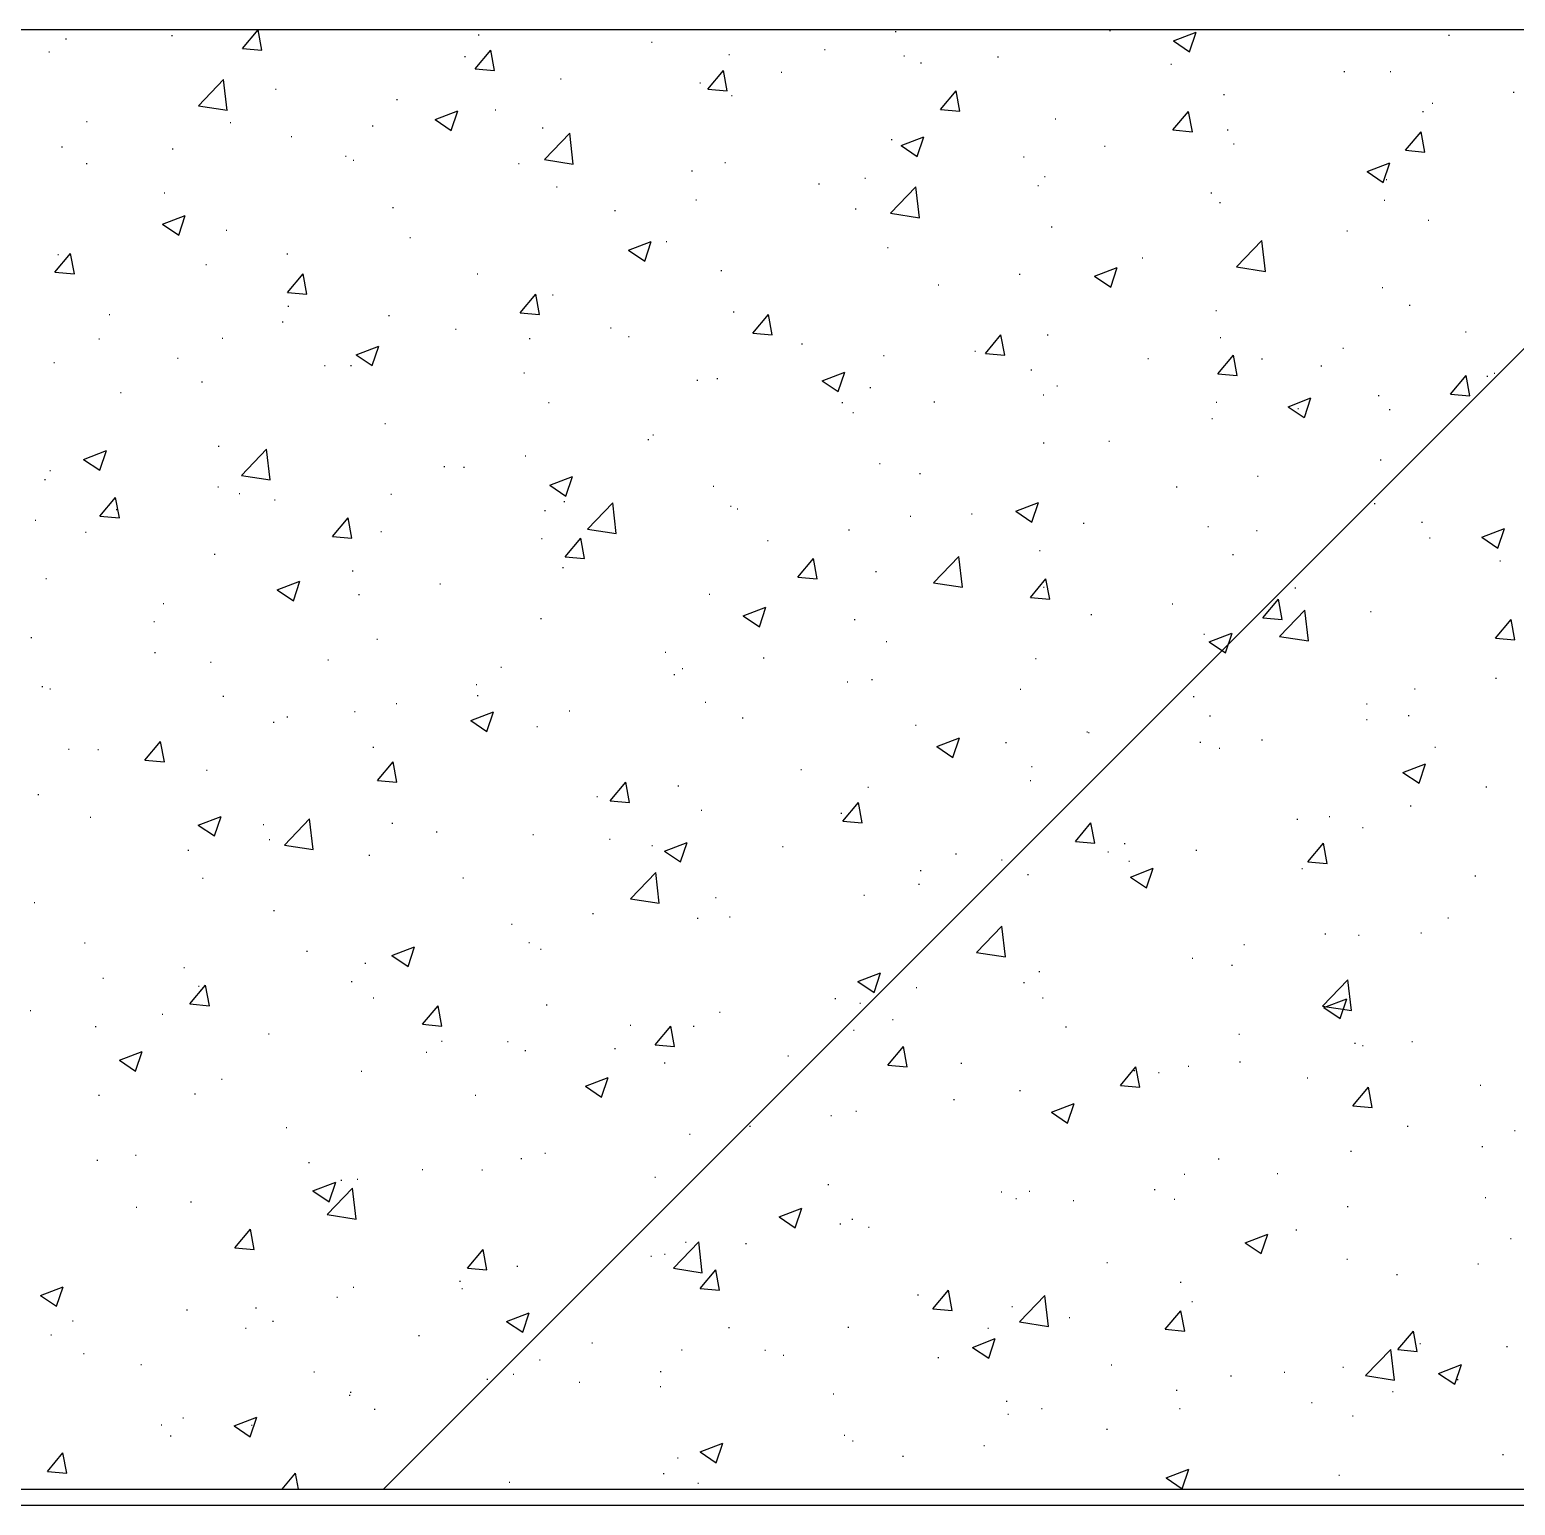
# Model space of a CAD drawing. Header units: centimetres. Extents: x -13594 to 4017, y -3206 to 1780.
# Drawn here: x -7251.9 to -7170.4, y 839.5 to 920.5 of the extents above; entities that cross this region are included whole.
import ezdxf

# ---------------------------------------------------------------- set-up
doc = ezdxf.new("R2010")
doc.units = ezdxf.units.CM

msp = doc.modelspace()

# ---------------------------------------------------------------- linework, layer by layer
at = {"color": 7, "linetype": 'Continuous', "lineweight": 25}
for p, q in [((-7112.595, 920.451), (-7317.239, 920.451)), ((-7335.034, 840.373), (-7142.784, 840.373)), ((-7601.961, 839.483), (-7157.083, 839.483))]:
    msp.add_line(p, q, dxfattribs=at)
at = {"color": 0, "linetype": 'Continuous'}
for p, q in [((-7240.237, 919.416), (-7239.38, 920.438)), ((-7239.174, 919.323), (-7239.379, 920.438)), ((-7192.656, 920.409), (-7192.612, 920.409)), ((-7249.951, 919.956), (-7249.906, 919.956)), ((-7244.135, 920.127), (-7244.09, 920.127)), ((-7227.302, 920.165), (-7227.257, 920.165)), ((-7217.802, 919.764), (-7217.758, 919.764)), ((-7204.42, 920.346), (-7204.376, 920.346)), ((-7189.151, 919.833), (-7187.905, 920.312)), ((-7189.151, 919.833), (-7188.266, 919.236)), ((-7188.266, 919.236), (-7187.905, 920.312)), ((-7174.057, 920.148), (-7174.013, 920.148)), ((-7250.874, 919.24), (-7250.83, 919.24)), ((-7240.237, 919.416), (-7239.174, 919.323)), ((-7228.054, 918.972), (-7228.009, 918.972)), ((-7227.474, 918.299), (-7226.616, 919.322)), ((-7226.41, 918.206), (-7226.616, 919.322)), ((-7213.557, 919.093), (-7213.512, 919.093)), ((-7208.303, 919.363), (-7208.259, 919.363)), ((-7203.95, 919.015), (-7203.906, 919.015)), ((-7198.804, 918.961), (-7198.759, 918.961)), ((-7227.474, 918.299), (-7226.41, 918.206)), ((-7214.71, 917.183), (-7213.852, 918.205)), ((-7213.646, 917.09), (-7213.852, 918.205)), ((-7210.69, 918.128), (-7210.645, 918.128)), ((-7203.034, 918.628), (-7202.99, 918.628)), ((-7189.304, 918.56), (-7189.26, 918.56)), ((-7179.805, 918.159), (-7179.76, 918.159)), ((-7177.269, 918.149), (-7177.224, 918.149)), ((-7242.664, 916.272), (-7241.278, 917.717)), ((-7241.081, 916.026), (-7241.278, 917.717)), ((-7238.432, 917.191), (-7238.387, 917.191)), ((-7222.799, 917.759), (-7222.755, 917.759)), ((-7215.145, 917.541), (-7215.1, 917.541)), ((-7214.71, 917.183), (-7213.646, 917.09)), ((-7231.788, 916.62), (-7231.743, 916.62)), ((-7213.412, 916.846), (-7213.368, 916.846)), ((-7201.946, 916.066), (-7201.088, 917.088)), ((-7200.883, 915.973), (-7201.088, 917.088)), ((-7186.406, 916.896), (-7186.361, 916.896)), ((-7174.96, 916.429), (-7174.916, 916.429)), ((-7170.505, 917.016), (-7170.461, 917.016)), ((-7242.664, 916.272), (-7241.081, 916.027)), ((-7229.677, 915.519), (-7228.431, 915.997)), ((-7229.677, 915.519), (-7228.791, 914.922)), ((-7228.791, 914.922), (-7228.431, 915.997)), ((-7226.383, 916.062), (-7226.339, 916.062)), ((-7201.946, 916.066), (-7200.883, 915.973)), ((-7195.648, 915.561), (-7195.604, 915.561)), ((-7189.183, 914.949), (-7188.325, 915.972)), ((-7188.119, 914.856), (-7188.325, 915.972)), ((-7175.482, 915.963), (-7175.438, 915.963)), ((-7248.81, 915.41), (-7248.765, 915.41)), ((-7240.924, 915.367), (-7240.88, 915.367)), ((-7233.123, 915.175), (-7233.078, 915.175)), ((-7223.79, 915.065), (-7223.745, 915.065)), ((-7223.672, 913.327), (-7222.286, 914.771)), ((-7222.089, 913.081), (-7222.286, 914.771)), ((-7189.183, 914.949), (-7188.119, 914.856)), ((-7186.199, 914.95), (-7186.154, 914.95)), ((-7176.419, 913.833), (-7175.561, 914.855)), ((-7175.355, 913.739), (-7175.561, 914.855)), ((-7250.167, 914.033), (-7250.123, 914.033)), ((-7244.094, 913.912), (-7244.049, 913.912)), ((-7237.578, 914.588), (-7237.533, 914.588)), ((-7204.637, 914.422), (-7204.592, 914.422)), ((-7204.103, 914.094), (-7202.857, 914.572)), ((-7204.103, 914.094), (-7203.218, 913.497)), ((-7203.217, 913.497), (-7202.857, 914.572)), ((-7192.938, 914.063), (-7192.894, 914.063)), ((-7185.86, 914.182), (-7185.816, 914.182)), ((-7248.816, 913.108), (-7248.772, 913.108)), ((-7234.594, 913.51), (-7234.55, 913.51)), ((-7234.168, 913.284), (-7234.123, 913.284)), ((-7225.095, 913.109), (-7225.05, 913.109)), ((-7223.672, 913.327), (-7222.089, 913.081)), ((-7213.773, 913.169), (-7213.729, 913.169)), ((-7197.393, 913.476), (-7197.349, 913.476)), ((-7178.529, 912.669), (-7177.283, 913.147)), ((-7177.644, 912.072), (-7177.283, 913.147)), ((-7176.419, 913.833), (-7175.355, 913.74)), ((-7215.595, 912.708), (-7215.551, 912.708)), ((-7206.096, 912.306), (-7206.052, 912.306)), ((-7196.238, 912.4), (-7196.194, 912.4)), ((-7178.529, 912.669), (-7177.644, 912.072)), ((-7177.485, 912.225), (-7177.441, 912.225)), ((-7244.546, 911.502), (-7244.501, 911.502)), ((-7223.016, 911.835), (-7222.971, 911.835)), ((-7208.632, 911.997), (-7208.587, 911.997)), ((-7204.68, 910.381), (-7203.294, 911.826)), ((-7203.098, 910.136), (-7203.294, 911.826)), ((-7196.597, 911.905), (-7196.552, 911.905)), ((-7187.097, 911.504), (-7187.053, 911.504)), ((-7232.004, 910.696), (-7231.96, 910.696)), ((-7215.371, 911.109), (-7215.327, 911.109)), ((-7206.616, 910.619), (-7206.571, 910.619)), ((-7186.622, 910.972), (-7186.577, 910.972)), ((-7177.598, 911.102), (-7177.553, 911.102)), ((-7244.628, 909.78), (-7243.382, 910.258)), ((-7244.628, 909.78), (-7243.743, 909.183)), ((-7243.743, 909.183), (-7243.382, 910.258)), ((-7219.826, 910.523), (-7219.781, 910.523)), ((-7204.68, 910.381), (-7203.098, 910.136)), ((-7175.187, 909.997), (-7175.142, 909.997)), ((-7241.141, 909.443), (-7241.096, 909.443)), ((-7231.064, 909.043), (-7231.02, 909.043)), ((-7195.865, 909.638), (-7195.82, 909.638)), ((-7179.641, 909.411), (-7179.597, 909.411)), ((-7250.532, 907.147), (-7249.674, 908.17)), ((-7249.468, 907.054), (-7249.674, 908.17)), ((-7237.804, 908.156), (-7237.76, 908.156)), ((-7219.055, 908.355), (-7217.809, 908.833)), ((-7219.055, 908.355), (-7218.169, 907.757)), ((-7218.169, 907.757), (-7217.808, 908.833)), ((-7216.994, 908.838), (-7216.949, 908.838)), ((-7204.853, 908.498), (-7204.808, 908.498)), ((-7185.689, 907.436), (-7184.303, 908.88)), ((-7184.106, 907.19), (-7184.303, 908.88)), ((-7250.383, 908.109), (-7250.339, 908.109)), ((-7242.259, 907.569), (-7242.214, 907.569)), ((-7193.481, 906.929), (-7192.235, 907.408)), ((-7192.595, 906.332), (-7192.235, 907.408)), ((-7190.88, 907.931), (-7190.835, 907.931)), ((-7185.689, 907.436), (-7184.106, 907.19)), ((-7250.532, 907.147), (-7249.468, 907.054)), ((-7237.768, 906.031), (-7236.911, 907.053)), ((-7236.705, 905.938), (-7236.91, 907.053)), ((-7227.372, 907.056), (-7227.327, 907.056)), ((-7213.99, 907.245), (-7213.945, 907.245)), ((-7197.62, 907.044), (-7197.575, 907.044)), ((-7193.481, 906.929), (-7192.596, 906.332)), ((-7237.768, 906.031), (-7236.705, 905.938)), ((-7225.005, 904.914), (-7224.147, 905.936)), ((-7223.941, 904.821), (-7224.147, 905.936)), ((-7223.232, 905.911), (-7223.188, 905.911)), ((-7202.074, 906.458), (-7202.03, 906.458)), ((-7177.702, 906.301), (-7177.657, 906.301)), ((-7237.749, 905.275), (-7237.705, 905.275)), ((-7225.005, 904.914), (-7223.941, 904.821)), ((-7213.313, 904.978), (-7213.268, 904.978)), ((-7186.838, 905.048), (-7186.794, 905.048)), ((-7176.217, 905.345), (-7176.173, 905.345)), ((-7247.559, 904.819), (-7247.515, 904.819)), ((-7238.06, 904.417), (-7238.015, 904.417)), ((-7232.221, 904.772), (-7232.176, 904.772)), ((-7220.052, 904.091), (-7220.008, 904.091)), ((-7212.241, 903.797), (-7211.383, 904.82)), ((-7211.177, 903.704), (-7211.383, 904.82)), ((-7248.127, 903.493), (-7248.083, 903.493)), ((-7241.357, 903.519), (-7241.313, 903.519)), ((-7228.56, 904.016), (-7228.516, 904.016)), ((-7224.507, 903.504), (-7224.463, 903.504)), ((-7219.061, 903.614), (-7219.016, 903.614)), ((-7212.241, 903.797), (-7211.177, 903.704)), ((-7199.477, 902.681), (-7198.619, 903.703)), ((-7198.413, 902.588), (-7198.619, 903.703)), ((-7196.081, 903.714), (-7196.036, 903.714)), ((-7186.595, 903.564), (-7186.55, 903.564)), ((-7173.128, 903.866), (-7173.084, 903.866)), ((-7234.006, 902.615), (-7232.76, 903.093)), ((-7234.006, 902.615), (-7233.121, 902.018)), ((-7233.121, 902.018), (-7232.76, 903.093)), ((-7209.561, 903.213), (-7209.517, 903.213)), ((-7205.069, 902.574), (-7205.025, 902.574)), ((-7200.062, 902.812), (-7200.017, 902.812)), ((-7199.477, 902.681), (-7198.414, 902.588)), ((-7186.713, 901.564), (-7185.856, 902.586)), ((-7185.65, 901.471), (-7185.856, 902.586)), ((-7179.868, 902.979), (-7179.824, 902.979)), ((-7250.6, 902.185), (-7250.555, 902.185)), ((-7243.807, 902.428), (-7243.763, 902.428)), ((-7235.746, 902.025), (-7235.701, 902.025)), ((-7234.308, 902.027), (-7234.263, 902.027)), ((-7224.808, 901.625), (-7224.764, 901.625)), ((-7208.433, 901.19), (-7207.187, 901.668)), ((-7207.547, 900.593), (-7207.186, 901.668)), ((-7196.973, 901.783), (-7196.928, 901.783)), ((-7190.563, 902.41), (-7190.518, 902.41)), ((-7184.323, 902.392), (-7184.278, 902.392)), ((-7181.063, 902.009), (-7181.019, 902.009)), ((-7242.485, 901.137), (-7242.441, 901.137)), ((-7215.309, 901.224), (-7215.264, 901.224)), ((-7214.206, 901.321), (-7214.162, 901.321)), ((-7208.433, 901.19), (-7207.547, 900.593)), ((-7205.809, 900.823), (-7205.765, 900.823)), ((-7195.561, 900.913), (-7195.517, 900.913)), ((-7186.713, 901.564), (-7185.65, 901.471)), ((-7173.95, 900.447), (-7173.092, 901.47)), ((-7172.886, 900.354), (-7173.092, 901.47)), ((-7171.953, 901.438), (-7171.909, 901.438)), ((-7171.564, 901.608), (-7171.519, 901.608)), ((-7246.94, 900.551), (-7246.896, 900.551)), ((-7223.449, 899.987), (-7223.404, 899.987)), ((-7207.351, 900.001), (-7207.306, 900.001)), ((-7202.301, 900.025), (-7202.256, 900.025)), ((-7196.31, 900.421), (-7196.265, 900.421)), ((-7186.81, 900.02), (-7186.766, 900.02)), ((-7182.859, 899.765), (-7181.613, 900.243)), ((-7181.973, 899.168), (-7181.613, 900.243)), ((-7177.918, 900.377), (-7177.874, 900.377)), ((-7173.95, 900.447), (-7172.886, 900.354)), ((-7206.756, 899.439), (-7206.711, 899.439)), ((-7182.859, 899.765), (-7181.974, 899.168)), ((-7182.331, 899.657), (-7182.286, 899.657)), ((-7177.311, 899.619), (-7177.267, 899.619)), ((-7232.437, 898.848), (-7232.392, 898.848)), ((-7187.055, 899.124), (-7187.01, 899.124)), ((-7241.574, 897.595), (-7241.529, 897.595)), ((-7217.994, 897.959), (-7217.95, 897.959)), ((-7217.728, 898.22), (-7217.684, 898.22)), ((-7196.297, 897.79), (-7196.253, 897.79)), ((-7192.709, 897.875), (-7192.664, 897.875)), ((-7248.958, 896.876), (-7247.712, 897.354)), ((-7248.958, 896.876), (-7248.073, 896.278)), ((-7248.073, 896.278), (-7247.712, 897.354)), ((-7240.305, 895.992), (-7238.919, 897.437)), ((-7238.722, 895.747), (-7238.918, 897.437)), ((-7224.734, 897.072), (-7224.689, 897.072)), ((-7177.81, 896.847), (-7177.765, 896.847)), ((-7250.816, 896.261), (-7250.772, 896.261)), ((-7240.305, 895.992), (-7238.722, 895.747)), ((-7229.189, 896.486), (-7229.144, 896.486)), ((-7228.106, 896.438), (-7228.062, 896.438)), ((-7223.384, 895.45), (-7222.138, 895.929)), ((-7222.499, 894.853), (-7222.138, 895.929)), ((-7205.286, 896.651), (-7205.241, 896.651)), ((-7203.087, 896.094), (-7203.042, 896.094)), ((-7184.549, 895.96), (-7184.505, 895.96)), ((-7251.099, 895.773), (-7251.055, 895.773)), ((-7241.6, 895.372), (-7241.556, 895.372)), ((-7223.384, 895.45), (-7222.499, 894.853)), ((-7214.422, 895.398), (-7214.378, 895.398)), ((-7189.004, 895.374), (-7188.96, 895.374)), ((-7248.063, 893.762), (-7247.205, 894.784)), ((-7246.999, 893.669), (-7247.205, 894.784)), ((-7240.427, 895.006), (-7240.383, 895.006)), ((-7238.484, 894.657), (-7238.44, 894.657)), ((-7232.101, 894.97), (-7232.056, 894.97)), ((-7222.601, 894.569), (-7222.557, 894.569)), ((-7221.313, 893.047), (-7219.927, 894.491)), ((-7219.73, 892.801), (-7219.927, 894.491)), ((-7213.464, 894.313), (-7213.42, 894.313)), ((-7197.811, 894.025), (-7196.565, 894.503)), ((-7196.925, 893.428), (-7196.564, 894.503)), ((-7178.134, 894.453), (-7178.09, 894.453)), ((-7251.622, 893.532), (-7251.577, 893.532)), ((-7248.063, 893.762), (-7246.999, 893.669)), ((-7247.167, 894.119), (-7247.122, 894.119)), ((-7235.299, 892.645), (-7234.441, 893.668)), ((-7234.236, 892.552), (-7234.441, 893.668)), ((-7223.665, 894.063), (-7223.62, 894.063)), ((-7213.102, 894.168), (-7213.057, 894.168)), ((-7203.602, 893.766), (-7203.558, 893.766)), ((-7200.243, 893.894), (-7200.198, 893.894)), ((-7197.811, 894.025), (-7196.925, 893.428)), ((-7248.862, 892.876), (-7248.818, 892.876)), ((-7232.653, 892.924), (-7232.609, 892.924)), ((-7221.313, 893.047), (-7219.73, 892.801)), ((-7206.982, 893.007), (-7206.938, 893.007)), ((-7194.103, 893.365), (-7194.058, 893.365)), ((-7187.271, 893.2), (-7187.227, 893.2)), ((-7184.603, 892.964), (-7184.559, 892.964)), ((-7175.535, 893.429), (-7175.49, 893.429)), ((-7172.237, 892.6), (-7170.991, 893.078)), ((-7171.351, 892.003), (-7170.991, 893.078)), ((-7235.299, 892.645), (-7234.236, 892.552)), ((-7223.842, 892.531), (-7223.798, 892.531)), ((-7222.536, 891.529), (-7221.678, 892.551)), ((-7221.472, 891.436), (-7221.678, 892.551)), ((-7211.437, 892.42), (-7211.393, 892.42)), ((-7196.514, 891.866), (-7196.469, 891.866)), ((-7175.104, 892.562), (-7175.06, 892.562)), ((-7172.237, 892.6), (-7171.351, 892.003)), ((-7241.79, 891.671), (-7241.746, 891.671)), ((-7222.536, 891.529), (-7221.472, 891.436)), ((-7209.772, 890.412), (-7208.914, 891.434)), ((-7208.708, 890.319), (-7208.914, 891.434)), ((-7202.321, 890.101), (-7200.935, 891.546)), ((-7200.738, 889.856), (-7200.935, 891.546)), ((-7185.913, 891.648), (-7185.868, 891.648)), ((-7171.253, 891.308), (-7171.208, 891.308)), ((-7251.033, 890.337), (-7250.988, 890.337)), ((-7234.22, 890.75), (-7234.176, 890.75)), ((-7222.676, 890.941), (-7222.631, 890.941)), ((-7209.772, 890.412), (-7208.708, 890.319)), ((-7205.502, 890.727), (-7205.458, 890.727)), ((-7197.008, 889.295), (-7196.15, 890.318)), ((-7195.944, 889.202), (-7196.15, 890.318)), ((-7238.336, 889.711), (-7237.09, 890.189)), ((-7238.336, 889.711), (-7237.451, 889.114)), ((-7237.451, 889.114), (-7237.09, 890.189)), ((-7233.87, 889.467), (-7233.826, 889.467)), ((-7229.415, 890.053), (-7229.371, 890.053)), ((-7214.639, 889.474), (-7214.594, 889.474)), ((-7202.321, 890.101), (-7200.739, 889.856)), ((-7196.291, 889.867), (-7196.246, 889.867)), ((-7182.491, 889.829), (-7182.447, 889.829)), ((-7244.598, 888.968), (-7244.554, 888.968)), ((-7212.762, 888.286), (-7211.516, 888.764)), ((-7211.877, 887.689), (-7211.516, 888.764)), ((-7197.008, 889.295), (-7195.944, 889.202)), ((-7189.231, 888.942), (-7189.186, 888.942)), ((-7184.244, 888.179), (-7183.387, 889.201)), ((-7183.181, 888.085), (-7183.386, 889.201)), ((-7183.33, 887.156), (-7181.943, 888.6)), ((-7181.747, 886.91), (-7181.943, 888.6)), ((-7245.109, 887.987), (-7245.064, 887.987)), ((-7223.881, 888.139), (-7223.837, 888.139)), ((-7212.762, 888.286), (-7211.877, 887.689)), ((-7206.668, 888.085), (-7206.624, 888.085)), ((-7193.686, 888.355), (-7193.641, 888.355)), ((-7184.244, 888.179), (-7183.181, 888.086)), ((-7178.351, 888.529), (-7178.306, 888.529)), ((-7171.481, 887.062), (-7170.623, 888.084)), ((-7170.417, 886.969), (-7170.623, 888.084)), ((-7251.848, 887.1), (-7251.804, 887.1)), ((-7232.87, 887), (-7232.825, 887)), ((-7187.488, 887.276), (-7187.443, 887.276)), ((-7187.189, 886.861), (-7185.943, 887.339)), ((-7186.303, 886.263), (-7185.942, 887.339)), ((-7183.33, 887.156), (-7181.747, 886.91)), ((-7171.481, 887.062), (-7170.417, 886.969)), ((-7245.065, 886.278), (-7245.021, 886.278)), ((-7217.046, 886.304), (-7217.002, 886.304)), ((-7204.924, 886.876), (-7204.88, 886.876)), ((-7187.189, 886.861), (-7186.303, 886.264)), ((-7242.006, 885.747), (-7241.962, 885.747)), ((-7235.566, 885.877), (-7235.521, 885.877)), ((-7226.066, 885.476), (-7226.022, 885.476)), ((-7216.118, 885.402), (-7216.074, 885.402)), ((-7211.664, 885.988), (-7211.619, 885.988)), ((-7196.73, 885.942), (-7196.686, 885.942)), ((-7227.424, 884.522), (-7227.38, 884.522)), ((-7216.567, 885.074), (-7216.523, 885.074)), ((-7207.068, 884.673), (-7207.023, 884.673)), ((-7205.718, 884.803), (-7205.674, 884.803)), ((-7171.479, 884.876), (-7171.435, 884.876)), ((-7251.249, 884.413), (-7251.204, 884.413)), ((-7250.813, 884.29), (-7250.768, 884.29)), ((-7241.313, 883.888), (-7241.269, 883.888)), ((-7227.357, 883.922), (-7227.312, 883.922)), ((-7197.568, 884.272), (-7197.524, 884.272)), ((-7188.069, 883.87), (-7188.024, 883.87)), ((-7175.934, 884.29), (-7175.889, 884.29)), ((-7234.097, 883.035), (-7234.052, 883.035)), ((-7231.814, 883.487), (-7231.769, 883.487)), ((-7227.714, 882.546), (-7226.468, 883.025)), ((-7226.829, 881.949), (-7226.468, 883.025)), ((-7222.314, 883.085), (-7222.27, 883.085)), ((-7214.855, 883.55), (-7214.811, 883.55)), ((-7178.569, 883.469), (-7178.525, 883.469)), ((-7238.551, 882.448), (-7238.507, 882.448)), ((-7237.802, 882.741), (-7237.757, 882.741)), ((-7227.714, 882.546), (-7226.829, 881.949)), ((-7224.098, 882.216), (-7224.053, 882.216)), ((-7212.815, 882.684), (-7212.771, 882.684)), ((-7203.316, 882.283), (-7203.271, 882.283)), ((-7187.172, 882.81), (-7187.128, 882.81)), ((-7178.567, 882.605), (-7178.523, 882.605)), ((-7176.269, 882.812), (-7176.225, 882.812)), ((-7245.594, 880.377), (-7244.736, 881.399)), ((-7244.53, 880.284), (-7244.736, 881.399)), ((-7202.14, 881.121), (-7200.894, 881.599)), ((-7201.255, 880.524), (-7200.894, 881.599)), ((-7198.367, 881.336), (-7198.322, 881.336)), ((-7193.912, 881.923), (-7193.868, 881.923)), ((-7193.816, 881.881), (-7193.772, 881.881)), ((-7187.704, 881.352), (-7187.659, 881.352)), ((-7184.317, 881.48), (-7184.272, 881.48)), ((-7249.79, 880.969), (-7249.745, 880.969)), ((-7248.18, 880.96), (-7248.135, 880.96)), ((-7233.086, 881.076), (-7233.042, 881.076)), ((-7202.14, 881.121), (-7201.255, 880.524)), ((-7186.647, 881.03), (-7186.603, 881.03)), ((-7174.817, 881.079), (-7174.773, 881.079)), ((-7245.594, 880.377), (-7244.53, 880.284)), ((-7242.223, 879.823), (-7242.178, 879.823)), ((-7232.83, 879.26), (-7231.972, 880.282)), ((-7231.766, 879.167), (-7231.972, 880.282)), ((-7209.605, 879.857), (-7209.561, 879.857)), ((-7196.946, 880.018), (-7196.902, 880.018)), ((-7176.566, 879.696), (-7175.32, 880.174)), ((-7176.566, 879.696), (-7175.681, 879.099)), ((-7175.681, 879.099), (-7175.32, 880.174)), ((-7232.83, 879.26), (-7231.767, 879.167)), ((-7220.066, 878.143), (-7219.209, 879.166)), ((-7219.003, 878.05), (-7219.209, 879.166)), ((-7216.345, 878.97), (-7216.3, 878.97)), ((-7205.935, 878.879), (-7205.89, 878.879)), ((-7197.025, 879.249), (-7196.981, 879.249)), ((-7172.006, 878.904), (-7171.961, 878.904)), ((-7251.465, 878.489), (-7251.421, 878.489)), ((-7220.8, 878.383), (-7220.755, 878.383)), ((-7220.066, 878.143), (-7219.003, 878.05)), ((-7207.303, 877.027), (-7206.445, 878.049)), ((-7206.239, 876.934), (-7206.445, 878.049)), ((-7248.606, 877.233), (-7248.561, 877.233)), ((-7242.666, 876.807), (-7241.42, 877.285)), ((-7241.781, 876.21), (-7241.42, 877.285)), ((-7215.072, 877.626), (-7215.027, 877.626)), ((-7207.403, 877.467), (-7207.359, 877.467)), ((-7180.615, 877.271), (-7180.571, 877.271)), ((-7176.16, 877.858), (-7176.116, 877.858)), ((-7242.666, 876.807), (-7241.781, 876.21)), ((-7239.106, 876.832), (-7239.062, 876.832)), ((-7237.945, 875.712), (-7236.559, 877.157)), ((-7236.363, 875.467), (-7236.559, 877.157)), ((-7232.038, 876.904), (-7231.994, 876.904)), ((-7229.607, 876.43), (-7229.562, 876.43)), ((-7207.303, 877.027), (-7206.239, 876.934)), ((-7194.539, 875.91), (-7193.681, 876.932)), ((-7193.475, 875.817), (-7193.681, 876.932)), ((-7182.383, 877.123), (-7182.339, 877.123)), ((-7178.784, 876.681), (-7178.739, 876.681)), ((-7238.778, 876.016), (-7238.733, 876.016)), ((-7237.945, 875.712), (-7236.363, 875.467)), ((-7224.314, 876.292), (-7224.27, 876.292)), ((-7220.107, 876.029), (-7220.063, 876.029)), ((-7217.781, 875.686), (-7217.736, 875.686)), ((-7217.092, 875.382), (-7215.846, 875.86)), ((-7216.207, 874.785), (-7215.846, 875.86)), ((-7210.608, 875.628), (-7210.564, 875.628)), ((-7194.539, 875.91), (-7193.475, 875.817)), ((-7191.854, 875.792), (-7191.809, 875.792)), ((-7181.775, 874.793), (-7180.917, 875.816)), ((-7180.712, 874.7), (-7180.917, 875.816)), ((-7243.233, 875.43), (-7243.188, 875.43)), ((-7233.303, 875.153), (-7233.258, 875.153)), ((-7217.092, 875.382), (-7216.207, 874.785)), ((-7201.109, 875.226), (-7201.064, 875.226)), ((-7198.593, 874.904), (-7198.549, 874.904)), ((-7192.761, 875.342), (-7192.717, 875.342)), ((-7191.609, 874.825), (-7191.565, 874.825)), ((-7187.92, 875.428), (-7187.876, 875.428)), ((-7181.775, 874.793), (-7180.712, 874.7)), ((-7242.439, 873.9), (-7242.395, 873.9)), ((-7228.159, 873.905), (-7228.114, 873.905)), ((-7218.954, 872.767), (-7217.568, 874.211)), ((-7217.371, 872.521), (-7217.568, 874.211)), ((-7203.048, 874.318), (-7203.004, 874.318)), ((-7197.163, 874.094), (-7197.118, 874.094)), ((-7191.518, 873.956), (-7190.272, 874.435)), ((-7191.518, 873.956), (-7190.633, 873.359)), ((-7190.633, 873.359), (-7190.272, 874.435)), ((-7182.11, 874.424), (-7182.065, 874.424)), ((-7172.61, 874.022), (-7172.566, 874.022)), ((-7203.139, 873.56), (-7203.095, 873.56)), ((-7251.682, 872.565), (-7251.637, 872.565)), ((-7218.954, 872.767), (-7217.371, 872.521)), ((-7214.287, 872.838), (-7214.242, 872.838)), ((-7206.151, 872.955), (-7206.107, 872.955)), ((-7238.537, 872.123), (-7238.492, 872.123)), ((-7221.026, 871.951), (-7220.982, 871.951)), ((-7215.288, 871.702), (-7215.243, 871.702)), ((-7213.517, 871.779), (-7213.472, 871.779)), ((-7174.102, 871.726), (-7174.058, 871.726)), ((-7225.481, 871.365), (-7225.437, 871.365)), ((-7199.962, 869.821), (-7198.576, 871.266)), ((-7198.379, 869.576), (-7198.576, 871.266)), ((-7180.842, 870.839), (-7180.797, 870.839)), ((-7179, 870.758), (-7178.956, 870.758)), ((-7175.587, 870.895), (-7175.543, 870.895)), ((-7248.915, 870.342), (-7248.87, 870.342)), ((-7236.72, 869.885), (-7236.675, 869.885)), ((-7232.044, 869.642), (-7230.798, 870.12)), ((-7231.159, 869.045), (-7230.798, 870.12)), ((-7224.53, 870.368), (-7224.486, 870.368)), ((-7223.895, 869.997), (-7223.85, 869.997)), ((-7185.297, 870.253), (-7185.252, 870.253)), ((-7233.519, 869.229), (-7233.474, 869.229)), ((-7232.044, 869.642), (-7231.159, 869.045)), ((-7199.962, 869.821), (-7198.379, 869.576)), ((-7188.137, 869.505), (-7188.092, 869.505)), ((-7185.965, 869.114), (-7185.921, 869.114)), ((-7247.914, 868.411), (-7247.87, 868.411)), ((-7243.459, 868.998), (-7243.415, 868.998)), ((-7234.273, 868.216), (-7234.228, 868.216)), ((-7206.47, 868.217), (-7205.224, 868.695)), ((-7206.47, 868.217), (-7205.585, 867.62)), ((-7205.585, 867.62), (-7205.224, 868.695)), ((-7196.535, 868.773), (-7196.491, 868.773)), ((-7180.97, 866.876), (-7179.584, 868.32)), ((-7179.388, 866.63), (-7179.584, 868.32)), ((-7243.125, 866.991), (-7242.267, 868.014)), ((-7242.656, 867.976), (-7242.611, 867.976)), ((-7242.572, 867.739), (-7242.527, 867.739)), ((-7242.061, 866.898), (-7242.267, 868.014)), ((-7203.275, 867.886), (-7203.23, 867.886)), ((-7197.379, 868.17), (-7197.335, 868.17)), ((-7251.898, 866.641), (-7251.854, 866.641)), ((-7243.125, 866.991), (-7242.061, 866.898)), ((-7233.072, 867.337), (-7233.028, 867.337)), ((-7230.361, 865.875), (-7229.503, 866.897)), ((-7229.297, 865.782), (-7229.503, 866.897)), ((-7223.573, 866.936), (-7223.528, 866.936)), ((-7207.73, 867.299), (-7207.685, 867.299)), ((-7206.368, 867.031), (-7206.323, 867.031)), ((-7196.343, 867.333), (-7196.298, 867.333)), ((-7180.97, 866.876), (-7179.388, 866.63)), ((-7180.896, 866.792), (-7179.65, 867.27)), ((-7180.896, 866.792), (-7180.011, 866.195)), ((-7180.011, 866.195), (-7179.65, 867.27)), ((-7248.319, 865.75), (-7248.274, 865.75)), ((-7244.651, 866.435), (-7244.606, 866.435)), ((-7230.361, 865.875), (-7229.297, 865.782)), ((-7218.968, 865.82), (-7218.924, 865.82)), ((-7217.597, 864.758), (-7216.739, 865.78)), ((-7216.534, 864.665), (-7216.739, 865.78)), ((-7215.504, 865.778), (-7215.46, 865.778)), ((-7214.073, 866.534), (-7214.029, 866.534)), ((-7204.574, 866.133), (-7204.529, 866.133)), ((-7238.82, 865.348), (-7238.775, 865.348)), ((-7229.32, 864.947), (-7229.276, 864.947)), ((-7225.708, 864.932), (-7225.663, 864.932)), ((-7206.721, 865.551), (-7206.676, 865.551)), ((-7195.074, 865.732), (-7195.03, 865.732)), ((-7185.575, 865.33), (-7185.531, 865.33)), ((-7246.996, 863.903), (-7245.75, 864.381)), ((-7246.111, 863.306), (-7245.75, 864.381)), ((-7230.162, 864.346), (-7230.118, 864.346)), ((-7224.747, 864.444), (-7224.702, 864.444)), ((-7219.821, 864.545), (-7219.776, 864.545)), ((-7217.597, 864.758), (-7216.534, 864.665)), ((-7210.321, 864.144), (-7210.277, 864.144)), ((-7204.834, 863.641), (-7203.976, 864.664)), ((-7203.77, 863.548), (-7203.976, 864.664)), ((-7179.216, 864.834), (-7179.172, 864.834)), ((-7178.784, 864.708), (-7178.739, 864.708)), ((-7176.076, 864.929), (-7176.031, 864.929)), ((-7246.996, 863.903), (-7246.111, 863.306)), ((-7233.735, 863.305), (-7233.691, 863.305)), ((-7217.099, 863.77), (-7217.054, 863.77)), ((-7204.834, 863.641), (-7203.77, 863.548)), ((-7200.822, 863.743), (-7200.777, 863.743)), ((-7192.07, 862.525), (-7191.212, 863.547)), ((-7191.322, 863.341), (-7191.278, 863.341)), ((-7191.006, 862.431), (-7191.212, 863.547)), ((-7188.353, 863.581), (-7188.309, 863.581)), ((-7185.523, 863.821), (-7185.479, 863.821)), ((-7241.401, 862.866), (-7241.357, 862.866)), ((-7221.422, 862.477), (-7220.176, 862.956)), ((-7220.537, 861.88), (-7220.176, 862.956)), ((-7192.07, 862.525), (-7191.006, 862.432)), ((-7189.978, 863.234), (-7189.934, 863.234)), ((-7181.823, 862.94), (-7181.778, 862.94)), ((-7172.324, 862.539), (-7172.279, 862.539)), ((-7248.141, 861.979), (-7248.096, 861.979)), ((-7242.872, 862.052), (-7242.827, 862.052)), ((-7227.477, 861.989), (-7227.432, 861.989)), ((-7221.422, 862.477), (-7220.537, 861.88)), ((-7201.217, 861.754), (-7201.172, 861.754)), ((-7197.596, 862.246), (-7197.551, 862.246)), ((-7179.306, 861.408), (-7178.448, 862.43)), ((-7178.242, 861.315), (-7178.448, 862.43)), ((-7207.956, 860.867), (-7207.912, 860.867)), ((-7206.584, 861.107), (-7206.54, 861.107)), ((-7195.848, 861.052), (-7194.602, 861.531)), ((-7195.848, 861.052), (-7194.963, 860.455)), ((-7194.963, 860.455), (-7194.602, 861.531)), ((-7179.306, 861.408), (-7178.243, 861.315)), ((-7237.854, 860.207), (-7237.81, 860.207)), ((-7212.411, 860.281), (-7212.366, 860.281)), ((-7176.322, 860.278), (-7176.277, 860.278)), ((-7170.444, 860.049), (-7170.4, 860.049)), ((-7215.721, 859.854), (-7215.676, 859.854)), ((-7248.232, 858.426), (-7248.188, 858.426)), ((-7246.112, 858.693), (-7246.067, 858.693)), ((-7224.963, 858.52), (-7224.919, 858.52)), ((-7223.649, 858.801), (-7223.605, 858.801)), ((-7186.7, 858.496), (-7186.655, 858.496)), ((-7179.433, 858.91), (-7179.388, 858.91)), ((-7172.226, 859.169), (-7172.182, 859.169)), ((-7236.613, 858.292), (-7236.568, 858.292)), ((-7230.389, 857.914), (-7230.345, 857.914)), ((-7227.113, 857.89), (-7227.069, 857.89)), ((-7188.569, 857.657), (-7188.525, 857.657)), ((-7183.465, 857.689), (-7183.42, 857.689)), ((-7236.374, 856.738), (-7235.128, 857.216)), ((-7235.586, 855.432), (-7234.2, 856.877)), ((-7235.489, 856.141), (-7235.128, 857.216)), ((-7234.844, 857.327), (-7234.799, 857.327)), ((-7234.003, 855.187), (-7234.2, 856.877)), ((-7233.952, 857.381), (-7233.907, 857.381)), ((-7217.614, 857.489), (-7217.569, 857.489)), ((-7208.114, 857.088), (-7208.07, 857.088)), ((-7190.205, 856.802), (-7190.16, 856.802)), ((-7243.088, 856.128), (-7243.044, 856.128)), ((-7236.374, 856.738), (-7235.489, 856.141)), ((-7198.615, 856.686), (-7198.57, 856.686)), ((-7197.812, 856.323), (-7197.768, 856.323)), ((-7197.078, 856.715), (-7197.033, 856.715)), ((-7194.659, 856.215), (-7194.615, 856.215)), ((-7189.115, 856.285), (-7189.071, 856.285)), ((-7172.058, 856.371), (-7172.014, 856.371)), ((-7246.082, 855.848), (-7246.038, 855.848)), ((-7235.586, 855.432), (-7234.003, 855.187)), ((-7210.8, 855.313), (-7209.554, 855.791)), ((-7210.8, 855.313), (-7209.915, 854.716)), ((-7209.915, 854.716), (-7209.554, 855.791)), ((-7206.8, 855.183), (-7206.756, 855.183)), ((-7179.616, 855.884), (-7179.571, 855.884)), ((-7240.656, 853.606), (-7239.798, 854.628)), ((-7239.592, 853.513), (-7239.798, 854.628)), ((-7207.456, 854.934), (-7207.411, 854.934)), ((-7205.898, 854.736), (-7205.853, 854.736)), ((-7185.226, 853.888), (-7183.98, 854.366)), ((-7184.341, 853.291), (-7183.98, 854.366)), ((-7182.436, 854.589), (-7182.391, 854.589)), ((-7240.656, 853.606), (-7239.592, 853.513)), ((-7216.594, 852.487), (-7215.208, 853.931)), ((-7215.937, 853.93), (-7215.893, 853.93)), ((-7215.012, 852.241), (-7215.208, 853.931)), ((-7212.637, 853.849), (-7212.593, 853.849)), ((-7185.226, 853.888), (-7184.341, 853.291)), ((-7170.661, 854.125), (-7170.616, 854.125)), ((-7227.892, 852.489), (-7227.034, 853.512)), ((-7226.828, 852.396), (-7227.034, 853.512)), ((-7217.833, 853.152), (-7217.789, 853.152)), ((-7217.092, 853.262), (-7217.048, 853.262)), ((-7192.814, 852.808), (-7192.769, 852.808)), ((-7179.649, 852.986), (-7179.605, 852.986)), ((-7172.453, 852.737), (-7172.409, 852.737)), ((-7227.892, 852.489), (-7226.828, 852.396)), ((-7225.18, 852.596), (-7225.135, 852.596)), ((-7216.594, 852.487), (-7215.012, 852.241)), ((-7215.128, 851.373), (-7214.27, 852.395)), ((-7214.065, 851.28), (-7214.27, 852.395)), ((-7176.908, 852.15), (-7176.863, 852.15)), ((-7251.326, 850.999), (-7250.08, 851.477)), ((-7250.441, 850.401), (-7250.08, 851.477)), ((-7234.168, 851.457), (-7234.124, 851.457)), ((-7228.331, 851.783), (-7228.286, 851.783)), ((-7228.211, 851.371), (-7228.167, 851.371)), ((-7215.128, 851.373), (-7214.065, 851.28)), ((-7202.365, 850.256), (-7201.507, 851.278)), ((-7201.301, 850.163), (-7201.507, 851.278)), ((-7188.786, 851.733), (-7188.741, 851.733)), ((-7251.326, 850.999), (-7250.441, 850.401)), ((-7239.525, 850.309), (-7239.481, 850.309)), ((-7235.07, 850.895), (-7235.026, 850.895)), ((-7203.192, 851.026), (-7203.147, 851.026)), ((-7198.028, 850.399), (-7197.984, 850.399)), ((-7197.603, 849.541), (-7196.217, 850.986)), ((-7196.02, 849.296), (-7196.217, 850.986)), ((-7188.146, 850.671), (-7188.102, 850.671)), ((-7249.577, 849.6), (-7249.533, 849.6)), ((-7243.305, 850.204), (-7243.26, 850.204)), ((-7238.589, 849.589), (-7238.545, 849.589)), ((-7225.752, 849.573), (-7224.506, 850.052)), ((-7225.752, 849.573), (-7224.867, 848.976)), ((-7224.867, 848.976), (-7224.506, 850.052)), ((-7202.365, 850.256), (-7201.301, 850.163)), ((-7197.603, 849.541), (-7196.02, 849.296)), ((-7194.886, 849.783), (-7194.841, 849.783)), ((-7189.601, 849.139), (-7188.743, 850.162)), ((-7188.537, 849.046), (-7188.743, 850.162)), ((-7250.764, 848.829), (-7250.719, 848.829)), ((-7240.078, 849.199), (-7240.033, 849.199)), ((-7230.578, 848.797), (-7230.534, 848.797)), ((-7213.569, 849.245), (-7213.525, 849.245)), ((-7207.017, 849.259), (-7206.972, 849.259)), ((-7199.341, 849.197), (-7199.296, 849.197)), ((-7189.601, 849.139), (-7188.537, 849.046)), ((-7176.837, 848.023), (-7175.979, 849.045)), ((-7175.773, 847.929), (-7175.979, 849.045)), ((-7221.079, 848.396), (-7221.035, 848.396)), ((-7216.153, 848.007), (-7216.109, 848.007)), ((-7211.58, 847.994), (-7211.535, 847.994)), ((-7200.178, 848.148), (-7198.932, 848.626)), ((-7200.178, 848.148), (-7199.293, 847.551)), ((-7199.293, 847.551), (-7198.932, 848.626)), ((-7178.611, 846.596), (-7177.225, 848.04)), ((-7177.028, 846.35), (-7177.225, 848.04)), ((-7176.837, 848.023), (-7175.773, 847.93)), ((-7175.64, 848.362), (-7175.595, 848.362)), ((-7170.877, 848.201), (-7170.833, 848.201)), ((-7248.967, 847.808), (-7248.923, 847.808)), ((-7245.825, 847.21), (-7245.781, 847.21)), ((-7223.947, 847.464), (-7223.903, 847.464)), ((-7210.579, 847.717), (-7210.535, 847.717)), ((-7202.08, 847.593), (-7202.036, 847.593)), ((-7192.581, 847.192), (-7192.536, 847.192)), ((-7179.866, 847.062), (-7179.821, 847.062)), ((-7174.604, 846.723), (-7173.358, 847.201)), ((-7173.719, 846.126), (-7173.358, 847.201)), ((-7236.326, 846.808), (-7236.281, 846.808)), ((-7226.826, 846.407), (-7226.782, 846.407)), ((-7225.396, 846.672), (-7225.352, 846.672)), ((-7221.774, 846.243), (-7221.729, 846.243)), ((-7217.319, 846.83), (-7217.274, 846.83)), ((-7186.018, 846.58), (-7185.973, 846.58)), ((-7183.081, 846.79), (-7183.037, 846.79)), ((-7178.611, 846.596), (-7177.028, 846.35)), ((-7174.604, 846.723), (-7173.719, 846.126)), ((-7173.582, 846.389), (-7173.537, 846.389)), ((-7234.384, 845.533), (-7234.34, 845.533)), ((-7234.325, 845.682), (-7234.281, 845.682)), ((-7217.327, 846.005), (-7217.282, 846.005)), ((-7207.828, 845.604), (-7207.783, 845.604)), ((-7189.002, 845.809), (-7188.958, 845.809)), ((-7177.134, 845.718), (-7177.09, 845.718)), ((-7233.012, 844.764), (-7232.968, 844.764)), ((-7198.328, 845.203), (-7198.284, 845.203)), ((-7196.395, 844.799), (-7196.351, 844.799)), ((-7188.829, 844.801), (-7188.784, 844.801)), ((-7181.589, 845.132), (-7181.545, 845.132)), ((-7244.703, 843.901), (-7244.659, 843.901)), ((-7243.521, 844.28), (-7243.477, 844.28)), ((-7240.704, 843.834), (-7239.458, 844.312)), ((-7240.704, 843.834), (-7239.819, 843.237)), ((-7239.818, 843.237), (-7239.458, 844.312)), ((-7239.752, 843.877), (-7239.707, 843.877)), ((-7198.245, 844.475), (-7198.2, 844.475)), ((-7179.329, 844.4), (-7179.285, 844.4)), ((-7244.207, 843.29), (-7244.162, 843.29)), ((-7207.233, 843.336), (-7207.189, 843.336)), ((-7206.773, 843.018), (-7206.729, 843.018)), ((-7192.828, 843.652), (-7192.783, 843.652)), ((-7250.95, 841.337), (-7250.092, 842.36)), ((-7249.887, 841.244), (-7250.092, 842.36)), ((-7215.13, 842.409), (-7213.884, 842.887)), ((-7215.13, 842.409), (-7214.245, 841.812)), ((-7214.245, 841.812), (-7213.884, 842.887)), ((-7204.022, 842.178), (-7203.978, 842.178)), ((-7199.567, 842.765), (-7199.523, 842.765)), ((-7171.094, 842.277), (-7171.049, 842.277)), ((-7250.95, 841.337), (-7249.887, 841.244)), ((-7216.37, 842.083), (-7216.325, 842.083)), ((-7189.556, 840.984), (-7188.31, 841.462)), ((-7188.671, 840.386), (-7188.31, 841.462)), ((-7238.059, 840.373), (-7237.329, 841.243)), ((-7237.168, 840.373), (-7237.329, 841.243)), ((-7225.612, 840.748), (-7225.568, 840.748)), ((-7217.151, 841.236), (-7217.107, 841.236)), ((-7215.261, 840.699), (-7215.216, 840.699)), ((-7189.556, 840.984), (-7188.671, 840.386)), ((-7180.082, 841.138), (-7180.037, 841.138))]:
    msp.add_line(p, q, dxfattribs=at)
at = {"color": 0, "linetype": 'Continuous', "lineweight": 18}
msp.add_line((-7152.42, 920.451), (-7232.498, 840.373), dxfattribs=at)

doc.saveas('drawing.dxf')
